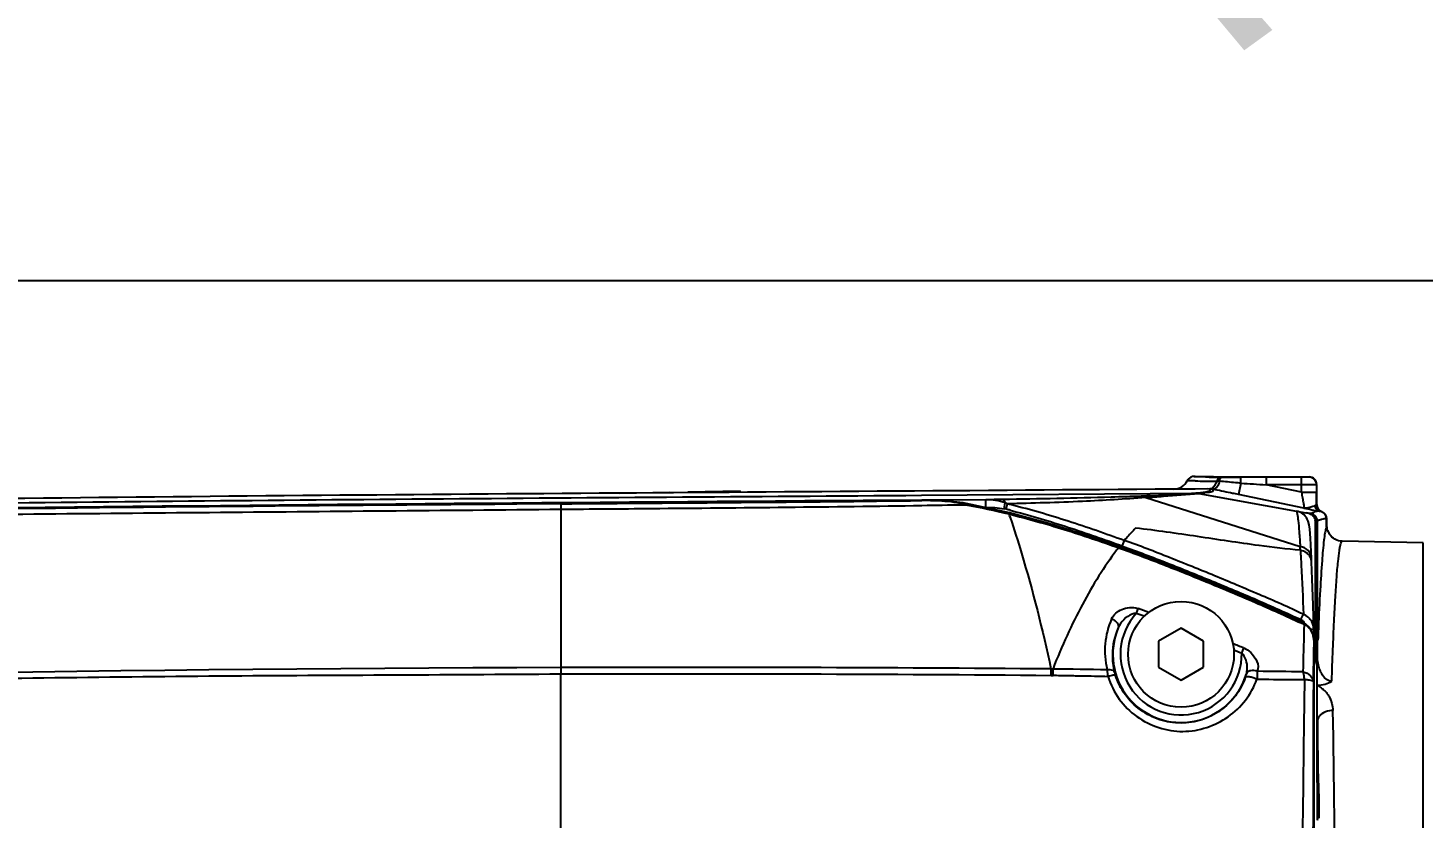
# Model space of a CAD drawing. Header units: millimetres. Extents: x 5828 to 6704, y 123 to 421.
# Drawn here: x 6421.9 to 6428.05, y 275.61 to 279.09 of the extents above; entities that cross this region are included whole.
import ezdxf

# ---------------------------------------------------------------- set-up
doc = ezdxf.new("R2010")
doc.units = ezdxf.units.MM
doc.layers.add('外形图', color=7, linetype='Continuous')
doc.layers.add('尺寸标注', color=7, linetype='Continuous')
doc.styles.add('微软雅黑', font='msyh.ttc', dxfattribs={"height": 1.5})
doc.dimstyles.new('尺寸标注_1_15比例', dxfattribs={"dimtxt": 1.5, "dimasz": 1.25, "dimexe": 0.5, "dimexo": 0.4, "dimgap": 0.5, "dimtad": 1, "dimdec": 1, "dimlfac": 15, "dimdsep": 46, "dimtxsty": '微软雅黑', "dimcen": 0.09, "dimadec": 0, "dimazin": 0, "dimtp": 0.01, "dimtm": 0.01, "dimtfac": 1, "dimtdec": 1, "dimtofl": 0, "dimtmove": 0, "dimatfit": 3, "dimfxl": 1, "dimtolj": 1, "dimarcsym": 0})

# ---------------------------------------------------------------- blocks, each defined once
blk = doc.blocks.new('*D778')
at = {"layer": 'Defpoints', "color": 0}
for p in [(6431.8498, 282.4145), (6411.8498, 274.0616), (6431.8498, 274.0616)]:
    blk.add_point(p, dxfattribs=at)
at = {"layer": '尺寸标注', "color": 0, "lineweight": -2}
for p, q in [((6411.8498, 274.4616), (6411.8498, 282.9145)), ((6431.8498, 274.4616), (6431.8498, 282.9145)), ((6413.0998, 282.4145), (6430.5998, 282.4145))]:
    blk.add_line(p, q, dxfattribs=at)
at = {"layer": '尺寸标注', "color": 0}
for points in [[(6413.0998, 282.6228), (6413.0998, 282.2062), (6411.8498, 282.4145)], [(6430.5998, 282.2062), (6430.5998, 282.6228), (6431.8498, 282.4145)]]:
    blk.add_solid(points, dxfattribs=at)
at = {"layer": '尺寸标注', "color": 0, "insert": (6421.8498, 283.6897), "char_height": 1.5, "attachment_point": 5, "style": '微软雅黑'}
blk.add_mtext('\\A1;300', dxfattribs=at)
blk = doc.blocks.new('*D782')
at = {"layer": 'Defpoints', "color": 0}
for p in [(6420.543, 277.9758), (6438.7833, 233.3949), (6456.6042, 233.3949)]:
    blk.add_point(p, dxfattribs=at)
at = {"layer": '尺寸标注', "color": 0, "lineweight": -2}
for p, q in [((6420.943, 277.9758), (6457.1042, 277.9758)), ((6456.6042, 276.7258), (6456.6042, 234.6449)), ((6439.1833, 233.3949), (6457.1042, 233.3949))]:
    blk.add_line(p, q, dxfattribs=at)
at = {"layer": '尺寸标注', "color": 0}
for points in [[(6456.8126, 276.7258), (6456.3959, 276.7258), (6456.6042, 277.9758)], [(6456.3959, 234.6449), (6456.8126, 234.6449), (6456.6042, 233.3949)]]:
    blk.add_solid(points, dxfattribs=at)
at = {"layer": '尺寸标注', "color": 0, "insert": (6455.3291, 255.6854), "char_height": 1.5, "attachment_point": 5, "rotation": 90, "style": '微软雅黑'}
blk.add_mtext('\\A1;\\A1;668.8', dxfattribs=at)
blk = doc.blocks.new('*D806')
at = {"layer": 'Defpoints', "color": 0}
for p in [(6431.8498, 278.9406), (6430.0832, 273.6616), (6431.8498, 267.8172)]:
    blk.add_point(p, dxfattribs=at)
at = {"layer": '尺寸标注', "color": 0, "lineweight": -2}
for p, q in [((6431.8498, 278.5406), (6431.8498, 267.3172)), ((6430.0832, 273.2616), (6430.0832, 267.3172)), ((6428.8332, 267.8172), (6421.6551, 267.8172)), ((6433.0998, 267.8172), (6434.3498, 267.8172))]:
    blk.add_line(p, q, dxfattribs=at)
at = {"layer": '尺寸标注', "color": 0}
for points in [[(6428.8332, 267.6088), (6428.8332, 268.0255), (6430.0832, 267.8172)], [(6433.0998, 268.0255), (6433.0998, 267.6088), (6431.8498, 267.8172)]]:
    blk.add_solid(points, dxfattribs=at)
at = {"layer": '尺寸标注', "color": 0, "insert": (6424.0096, 269.0928), "char_height": 1.5, "attachment_point": 5, "style": '微软雅黑'}
blk.add_mtext('\\A1;26.5', dxfattribs=at)
blk = doc.blocks.new('*D807')
at = {"layer": 'Defpoints', "color": 0}
for p in [(6430.0832, 273.6616), (6428.963, 272.7282), (6431.8498, 272.7282)]:
    blk.add_point(p, dxfattribs=at)
at = {"layer": '尺寸标注', "color": 0, "lineweight": -2}
for p, q in [((6428.963, 274.9116), (6428.963, 281.4759)), ((6429.6832, 273.6616), (6428.463, 273.6616)), ((6431.4498, 272.7282), (6428.463, 272.7282)), ((6428.963, 271.4782), (6428.963, 270.2282))]:
    blk.add_line(p, q, dxfattribs=at)
at = {"layer": '尺寸标注', "color": 0}
for points in [[(6428.7546, 274.9116), (6429.1713, 274.9116), (6428.963, 273.6616)], [(6429.1713, 271.4782), (6428.7546, 271.4782), (6428.963, 272.7282)]]:
    blk.add_solid(points, dxfattribs=at)
at = {"layer": '尺寸标注', "color": 0, "insert": (6427.6965, 279.9344), "char_height": 1.5, "attachment_point": 5, "rotation": 90, "style": '微软雅黑'}
blk.add_mtext('\\A1;14', dxfattribs=at)

msp = doc.modelspace()

# ---------------------------------------------------------------- linework, layer by layer
at = {"layer": '外形图', "color": 7, "linetype": 'Continuous'}
for p, q in [((6427.0405, 277.1123), (6427.1165, 277.1123)), ((6427.2498, 277.11), (6427.3545, 277.11)), ((6427.5136, 277.1088), (6427.3545, 277.1088)), ((6427.3579, 277.1088), (6427.3579, 277.0755)), ((6427.5136, 277.0434), (6427.5136, 277.1088)), ((6427.5475, 277.11), (6427.5469, 277.1094)), ((6424.5073, 277.0384), (6424.7301, 277.0427)), ((6424.7301, 277.0427), (6424.7301, 277.0401)), ((6424.8101, 277.0442), (6425.04, 277.0487)), ((6424.8101, 277.0442), (6424.8102, 277.0397)), ((6424.9052, 277.0402), (6424.9051, 277.0461)), ((6425.0401, 277.0424), (6425.04, 277.0487)), ((6425.8401, 277.0294), (6427.0484, 277.0383)), ((6425.8401, 277.0293), (6427.0484, 277.0383)), ((6427.0993, 277.0571), (6426.9511, 277.0563)), ((6427.0458, 277.0568), (6426.9512, 277.0563)), ((6427.1121, 277.0572), (6427.0458, 277.0568)), ((6427.1333, 277.0537), (6427.1234, 277.0558)), ((6427.2468, 277.0828), (6427.2364, 277.0324)), ((6427.5136, 277.0434), (6427.3579, 277.0755)), ((6427.5136, 277.0755), (6427.3579, 277.0755)), ((6427.5136, 277.0434), (6427.5802, 277.0434)), ((6427.5802, 277.076), (6427.5802, 277.0401)), ((6427.5808, 277.0401), (6427.5808, 276.9883)), ((6426.1226, 277.0095), (6425.8402, 277.0072)), ((6426.1226, 277.0095), (6425.8402, 277.0074)), ((6425.8402, 277.0057), (6425.8402, 277.0057)), ((6425.8428, 277.0057), (6425.8402, 277.0057)), ((6426.0205, 276.9876), (6426.0301, 276.9878)), ((6426.0356, 276.9936), (6426.0226, 276.9959)), ((6426.0301, 276.9878), (6426.0345, 276.9879)), ((6426.0345, 276.9879), (6426.0355, 276.993)), ((6426.0355, 276.993), (6426.0356, 276.9936)), ((6426.2266, 276.9519), (6426.0356, 276.9936)), ((6426.1228, 276.9761), (6426.1226, 277.0095)), ((6426.2034, 276.9698), (6426.2086, 276.9956)), ((6426.2119, 276.9679), (6426.2178, 276.9916)), ((6426.8273, 277.0191), (6427.5083, 276.8037)), ((6427.0617, 277.0372), (6427.492, 276.9592)), ((6427.5247, 276.9731), (6427.2364, 277.0324)), ((6427.5808, 276.9883), (6427.58, 276.9884)), ((6424.2498, 276.9678), (6424.2498, 276.2699)), ((6426.2254, 276.9472), (6426.2266, 276.9519)), ((6426.229, 276.9348), (6426.2304, 276.9302)), ((6426.2291, 276.9351), (6426.2306, 276.9307)), ((6427.492, 276.9592), (6427.5327, 276.9518)), ((6427.5751, 276.3242), (6427.5751, 276.9161)), ((6427.584, 276.3242), (6427.584, 276.9159)), ((6427.6027, 276.9571), (6427.6017, 276.9572)), ((6427.6245, 276.8898), (6427.6245, 276.9258)), ((6427.6256, 276.8898), (6427.6256, 276.9256)), ((6427.6218, 276.8827), (6427.6216, 276.8821)), ((6427.6218, 276.8767), (6427.6216, 276.8759)), ((6427.6262, 276.8749), (6427.6305, 276.8749)), ((6426.7118, 276.8103), (6426.7242, 276.8057)), ((6426.7118, 276.8101), (6426.7242, 276.8057)), ((6426.7242, 276.8057), (6426.7276, 276.815)), ((6426.7276, 276.815), (6426.7307, 276.8233)), ((6426.7494, 276.7884), (6426.7411, 276.7914)), ((6428.0498, 276.8201), (6427.6937, 276.8263)), ((6428.0498, 271.303), (6428.0498, 276.8201)), ((6426.7755, 276.7787), (6426.7494, 276.7884)), ((6426.8031, 276.7684), (6426.7755, 276.7787)), ((6426.8225, 276.7611), (6426.8031, 276.7684)), ((6426.8427, 276.7534), (6426.8225, 276.7611)), ((6426.8639, 276.7453), (6426.8427, 276.7534)), ((6426.886, 276.7367), (6426.8639, 276.7453)), ((6426.9093, 276.7276), (6426.886, 276.7367)), ((6427.5586, 276.7362), (6427.558, 276.7528)), ((6427.558, 276.7528), (6427.558, 276.7528)), ((6426.9338, 276.718), (6426.9093, 276.7276)), ((6426.9596, 276.7077), (6426.9338, 276.718)), ((6426.987, 276.6968), (6426.9596, 276.7077)), ((6427.0162, 276.685), (6426.987, 276.6968)), ((6427.0473, 276.6724), (6427.0162, 276.685)), ((6427.0808, 276.6587), (6427.0473, 276.6724)), ((6427.1168, 276.6439), (6427.0808, 276.6587)), ((6427.5677, 276.4396), (6427.5647, 276.546)), ((6426.7935, 276.5298), (6426.7859, 276.5085)), ((6427.5113, 276.4815), (6427.5221, 276.5045)), ((6426.9832, 276.4429), (6426.8839, 276.3856)), ((6427.0825, 276.3856), (6426.9832, 276.4429)), ((6427.5272, 276.4649), (6427.509, 276.4735)), ((6427.5251, 276.4605), (6427.5245, 276.4353)), ((6427.5257, 276.4603), (6427.525, 276.4353)), ((6427.5251, 276.4605), (6427.5272, 276.4649)), ((6427.5677, 276.437), (6427.5553, 276.437)), ((6427.5677, 276.437), (6427.5677, 276.4397)), ((6427.5677, 276.3979), (6427.5677, 276.437)), ((6427.5885, 276.4455), (6427.5884, 276.4428)), ((6427.5886, 276.4389), (6427.5885, 276.4362)), ((6426.8839, 276.3856), (6426.8839, 276.2709)), ((6427.0825, 276.2709), (6427.0825, 276.3856)), ((6427.5695, 275.217), (6427.5695, 276.3867)), ((6427.2157, 276.3477), (6427.2331, 276.3408)), ((6427.2331, 276.3408), (6427.2504, 276.3339)), ((6427.2504, 276.3339), (6427.2593, 276.3561)), ((6427.5751, 276.3242), (6427.584, 276.3242)), ((6424.2498, 276.2699), (6424.2498, 276.2407)), ((6426.8839, 276.2709), (6426.9832, 276.2136)), ((6426.9832, 276.2136), (6427.0825, 276.2709)), ((6427.5832, 275.7632), (6427.5832, 276.2758)), ((6426.4108, 276.2345), (6426.4198, 276.2344)), ((6427.5845, 276.032), (6427.5845, 275.7615)), ((6427.5832, 275.7577), (6427.5832, 275.602)), ((6427.5848, 275.7632), (6427.5845, 275.7615)), ((6427.5905, 275.6414), (6427.591, 275.6062))]:
    msp.add_line(p, q, dxfattribs=at)
for points in [[(6426.0226, 276.9959), (6425.953, 277.0031), (6425.8402, 277.0057)], [(6426.7091, 276.8026), (6426.5762, 276.8488), (6426.3946, 276.9063), (6426.2266, 276.9519)], [(6427.558, 276.7528), (6427.554, 276.8403), (6427.5507, 276.8801), (6427.5477, 276.8996), (6427.5435, 276.9145), (6427.5392, 276.9243)], [(6426.7411, 276.7914), (6426.733, 276.7944), (6426.7251, 276.7971), (6426.7173, 276.7998), (6426.7091, 276.8026)], [(6427.5647, 276.546), (6427.5613, 276.6597), (6427.5586, 276.7362)], [(6427.509, 276.4735), (6427.4667, 276.4932), (6427.428, 276.5109), (6427.3922, 276.5268), (6427.3591, 276.5414), (6427.3281, 276.5548), (6427.2992, 276.5673), (6427.272, 276.5789), (6427.2463, 276.5898), (6427.222, 276.6001), (6427.1989, 276.6098), (6427.1769, 276.6189), (6427.156, 276.6277), (6427.1168, 276.6439)], [(6427.5513, 276.4447), (6427.5316, 276.4626), (6427.5272, 276.4649)], [(6427.5695, 276.3867), (6427.5644, 276.4192), (6427.5513, 276.4447)]]:
    msp.add_lwpolyline(points, dxfattribs=at)
msp.add_circle((6426.9832, 276.3282), 0.2333, dxfattribs=at)
for centre, radius, start, end in [((6427.0408, 277.0788), 0.0337, 140.93181, 153.78709), ((6427.2293, 285.1465), 8.0378, 269.12838, 269.49572), ((6427.2337, 291.0262), 13.9174, 269.69068, 270.04773), ((6427.5469, 277.076), 0.0333, 0.00081, 89.99919), ((6426.9507, 277.123), 0.0666, 270.42963, 333.88068), ((6427.1105, 281.3722), 4.2802, 269.13628, 269.70326), ((6427.0491, 276.9672), 0.0711, 79.74996, 90.5584), ((6427.1163, 282.7761), 5.6842, 269.71798, 269.98854), ((6427.1124, 277.0031), 0.054, 85.78949, 90.36978), ((6427.1163, 285.2449), 8.153, 269.99214, 270.18916), ((6427.1124, 277.0027), 0.0545, 76.85702, 85.77179), ((6427.1294, 276.8933), 0.1989, 83.35902, 86.02799), ((6420.1296, 277.0428), 7.4506, 359.5814, 359.9791), ((6431.2391, -611.7258), 888.7496, 90.3480579, 90.6136541), ((6421.8583, 638.5433), 361.5595, 270.378875, 270.63102), ((6424.7526, 347.3136), 70.3374, 270.887155, 271.032874), ((6425.941, 276.6348), 0.3653, 75.15992, 76.97135), ((6426.1589, 276.8666), 0.1383, 64.7421, 68.91527), ((6424.6702, 270.8784), 6.3061, 75.62334, 75.7935), ((6427.6134, 276.9884), 0.0333, 179.98741, 249.47114), ((6427.6142, 276.9886), 0.0333, 179.99393, 250.86102), ((6427.6142, 276.9883), 0.0333, 179.99366, 249.83756), ((6426.1653, 276.7804), 0.1932, 76.04569, 78.64062), ((6425.3885, 273.6659), 3.4031, 75.68776, 75.99729), ((6421.5101, 275.3564), 4.9761, 18.49756, 18.63562), ((6427.48, 276.8935), 0.0668, 27.4857, 79.64889), ((6432.7504, 302.5809), 26.1356, 258.46632, 258.62456), ((6427.5506, 276.9159), 0.0333, 0.04233, 79.59366), ((6427.5912, 276.9258), 0.0333, 359.99879, 69.84175), ((6427.5923, 276.9256), 0.0333, 359.99388, 70.86095), ((6427.6951, 276.8899), 0.0695, 180.08314, 184.21566), ((6428.154, 275.6968), 1.818, 142.72924, 143.1585), ((6426.3039, 276.9807), 0.4549, 339.76085, 340.64845), ((6425.7792, 276.687), 1.733, 3.29608, 3.8595), ((6426.9937, 276.3443), 0.3462, 156.0998, 193.79817), ((6426.9832, 276.3282), 0.2672, 137.57264, 1.22093), ((6422.0579, 263.2874), 14.0411, 70.17046, 70.32238), ((6422.4046, 264.1507), 13.1341, 70.25999, 70.4783), ((6427.4994, 276.4411), 0.0673, 37.81081, 48.73193), ((6426.9807, 276.3238), 0.3, 156.29766, 179.16401), ((6426.9832, 276.3282), 0.3006, 157.25118, 343.34452), ((6467.7924, 275.3142), 40.283, 178.40525, 178.66767), ((6427.5018, 276.4048), 0.0604, 65.02298, 67.28752), ((6427.497, 276.397), 0.0696, 43.78359, 47.66291), ((6446.1154, 275.6987), 18.542, 177.70003, 177.85983), ((6425.4426, 271.8034), 4.9018, 68.24731, 68.84239), ((6426.9813, 276.3238), 0.3007, 179.16633, 194.33735), ((6424.7621, 82.8602), 193.4104, 90.151747, 93.826978), ((6424.7474, 72.2639), 204.0067, 89.533062, 90.139741), ((6424.7085, 81.4452), 194.7962, 89.499295, 90.134919), ((6426.9194, 276.3083), 0.2368, 194.3943, 197.26747), ((6427.0534, 276.302), 0.2259, 340.52406, 344.603), ((6426.953, 241.7379), 34.5175, 89.05738, 89.39187), ((7153.0771, 274.0868), 725.514, 179.8326154, 180.0019932), ((6427.3591, 276.0299), 0.2255, 0.53963, 6.34712), ((6368.9682, 274.944), 58.6264, 0.798311, 1.063403), ((6423.0387, 275.6794), 4.5476, 359.75314, 0.52994), ((6424.7954, 275.6661), 2.7909, 359.28455, 359.41473), ((6423.9138, 275.6748), 3.6725, 359.41878, 359.76596)]:
    msp.add_arc(centre, radius, start, end, dxfattribs=at)
for centre, major_axis, ratio, start_param, end_param in [((6427.2498, 277.1123), (0.1333, 0), 0.017455, -3.141593, -1.570796), ((6427.5475, 277.0766), (0.0236, 0.0236), 0.999695, -0.785246, 0.785246)]:
    msp.add_ellipse(centre, major_axis=major_axis, ratio=ratio, start_param=start_param, end_param=end_param, dxfattribs=at)
for points in [[(6427.0405, 277.1123), (6427.0309, 277.1123), (6427.0206, 277.1074), (6427.0146, 277.1)], [(6427.3545, 277.1088), (6427.3181, 277.1088), (6427.2817, 277.1088), (6427.2453, 277.1087)], [(6426.9512, 277.0563), (6425.2091, 277.0426), (6423.4669, 277.034), (6421.7249, 277.0136)], [(6427.1141, 277.057), (6427.1125, 277.0571), (6427.111, 277.0571), (6427.1094, 277.0571)], [(6427.1289, 277.0568), (6427.1276, 277.0563), (6427.1262, 277.0559), (6427.1248, 277.0557)], [(6427.2468, 277.0828), (6427.2838, 277.0804), (6427.3208, 277.0779), (6427.3579, 277.0755)], [(6425.9152, 277.0041), (6425.8911, 277.0054), (6425.8669, 277.0058), (6425.8428, 277.0057)], [(6426.0233, 276.9907), (6425.9879, 276.9988), (6425.9514, 277.0023), (6425.9152, 277.0041)], [(6426.0345, 276.9879), (6426.0985, 276.9759), (6426.162, 276.9616), (6426.2254, 276.9472)], [(6426.1977, 277.0106), (6426.1727, 277.0102), (6426.1476, 277.0098), (6426.1226, 277.0095)], [(6426.2086, 276.9956), (6426.1814, 277.0058), (6426.1516, 277.0095), (6426.1226, 277.0095)], [(6426.1228, 276.9761), (6426.1498, 276.9763), (6426.177, 276.9751), (6426.2034, 276.9698)], [(6427.5591, 276.9781), (6427.5482, 276.9743), (6427.5361, 276.9708), (6427.5247, 276.9731)], [(6427.5725, 276.9831), (6427.5733, 276.9792), (6427.5748, 276.9753), (6427.5769, 276.9719)], [(6427.5509, 276.9472), (6427.5451, 276.9494), (6427.5389, 276.9507), (6427.5327, 276.9518)], [(6427.6245, 276.8898), (6427.6245, 276.8848), (6427.6251, 276.8798), (6427.6262, 276.8749)], [(6427.6273, 276.8749), (6427.6266, 276.8781), (6427.6261, 276.8815), (6427.6258, 276.8848)], [(6427.6376, 276.8584), (6427.6345, 276.8635), (6427.6321, 276.8691), (6427.6305, 276.8749)], [(6427.5356, 276.7756), (6427.5278, 276.781), (6427.5186, 276.7847), (6427.5093, 276.7866)], [(6427.5586, 276.7362), (6427.5584, 276.7433), (6427.5563, 276.7505), (6427.5529, 276.7567)], [(6426.7859, 276.5085), (6426.78, 276.5087), (6426.7739, 276.5076), (6426.7683, 276.5057)], [(6427.5438, 276.4916), (6427.5375, 276.4972), (6427.53, 276.5016), (6427.5221, 276.5045)], [(6427.5222, 276.4731), (6427.5191, 276.4765), (6427.5152, 276.4792), (6427.5113, 276.4815)], [(6427.5279, 276.4647), (6427.5263, 276.4677), (6427.5245, 276.4706), (6427.5222, 276.4731)], [(6427.5438, 276.4484), (6427.5389, 276.4529), (6427.5333, 276.4567), (6427.5273, 276.4595)], [(6427.5832, 276.2758), (6427.5778, 276.2912), (6427.5751, 276.3078), (6427.5751, 276.3242)], [(6427.586, 276.2944), (6427.5846, 276.3042), (6427.5839, 276.3142), (6427.584, 276.3242)], [(6426.4099, 276.2643), (6426.413, 276.2643), (6426.416, 276.2645), (6426.419, 276.2646)], [(6426.419, 276.2647), (6426.4985, 276.2637), (6426.578, 276.2627), (6426.6576, 276.2616)]]:
    msp.add_open_spline(points, degree=3, dxfattribs=at)
for points, knots in [([(6427.107, 277.1096), (6427.0975, 277.1097), (6427.0841, 277.11), (6427.0675, 277.1104), (6427.0579, 277.1108), (6427.0506, 277.1111), (6427.0448, 277.1114), (6427.0426, 277.1119), (6427.0404, 277.112), (6427.0405, 277.1123)], [0, 0, 0, 0, 0.429012, 0.602439, 0.746498, 0.859164, 0.938563, 0.984864, 1, 1, 1, 1]), ([(6427.1432, 277.0919), (6427.1439, 277.0944), (6427.1453, 277.0988), (6427.1484, 277.1043), (6427.1527, 277.1086), (6427.1566, 277.1089), (6427.1585, 277.1089)], [0, 0, 0, 0, 0.303751, 0.558491, 0.762509, 1, 1, 1, 1]), ([(6427.1524, 277.0909), (6427.1531, 277.0953), (6427.1542, 277.1015), (6427.1586, 277.1088), (6427.161, 277.1089)], [0, 0, 0, 0, 0.6573, 1, 1, 1, 1]), ([(6427.2468, 277.0828), (6427.2467, 277.0862), (6427.2466, 277.0924), (6427.2464, 277.0996), (6427.246, 277.1041), (6427.2458, 277.1065), (6427.2456, 277.1078), (6427.2454, 277.1087), (6427.2453, 277.1087)], [0, 0, 0, 0, 0.391445, 0.709892, 0.829977, 0.919469, 0.976336, 1, 1, 1, 1]), ([(6427.5469, 277.1094), (6427.5467, 277.1092), (6427.5457, 277.1094), (6427.5439, 277.109), (6427.5407, 277.1091), (6427.5348, 277.1089), (6427.5256, 277.1088), (6427.5178, 277.1088), (6427.5136, 277.1088)], [0, 0, 0, 0, 0.022587, 0.081552, 0.174799, 0.299154, 0.621896, 1, 1, 1, 1]), ([(6427.0484, 277.0383), (6427.0353, 277.0371), (6426.9551, 277.0309), (6426.8748, 277.0277), (6426.8077, 277.0252)], [0, 0, 0, 0, 0.163776, 1, 1, 1, 1]), ([(6427.046, 277.0924), (6427.0408, 277.0925), (6427.032, 277.0926), (6427.0217, 277.0929), (6427.0159, 277.0931), (6427.0128, 277.0932), (6427.0118, 277.0934), (6427.0105, 277.0935), (6427.0106, 277.0936)], [0, 0, 0, 0, 0.435091, 0.750542, 0.861126, 0.939635, 0.985856, 1, 1, 1, 1]), ([(6427.099, 277.0444), (6427.0962, 277.0439), (6427.0794, 277.0412), (6427.0625, 277.0396), (6427.0484, 277.0383)], [0, 0, 0, 0, 0.167752, 1, 1, 1, 1]), ([(6427.1066, 277.0421), (6427.1039, 277.0417), (6427.0889, 277.0397), (6427.0739, 277.0382), (6427.0617, 277.0372)], [0, 0, 0, 0, 0.186774, 1, 1, 1, 1]), ([(6427.1094, 277.0571), (6427.1096, 277.0566), (6427.1098, 277.0555), (6427.1092, 277.0535), (6427.1097, 277.0511), (6427.1098, 277.0478), (6427.1049, 277.0457), (6427.1015, 277.0449), (6427.099, 277.0444)], [0, 0, 0, 0, 0.077522, 0.17087, 0.293793, 0.448225, 0.615102, 1, 1, 1, 1]), ([(6427.1155, 277.0437), (6427.1149, 277.0436), (6427.112, 277.0429), (6427.109, 277.0425), (6427.1066, 277.0421)], [0, 0, 0, 0, 0.210401, 1, 1, 1, 1]), ([(6427.1121, 277.0572), (6427.1114, 277.0572), (6427.1109, 277.0568), (6427.1094, 277.0573), (6427.1094, 277.0571)], [0, 0, 0, 0, 0.760383, 1, 1, 1, 1]), ([(6427.1223, 277.0616), (6427.1215, 277.0609), (6427.1184, 277.0587), (6427.1147, 277.0572), (6427.1121, 277.0572)], [0, 0, 0, 0, 0.289329, 1, 1, 1, 1]), ([(6427.1236, 277.0558), (6427.1229, 277.0559), (6427.1197, 277.0564), (6427.1166, 277.0568), (6427.1141, 277.057)], [0, 0, 0, 0, 0.225141, 1, 1, 1, 1]), ([(6427.1234, 277.0557), (6427.1234, 277.0552), (6427.1239, 277.054), (6427.1235, 277.0521), (6427.1232, 277.05), (6427.1241, 277.0481), (6427.1227, 277.0457), (6427.1195, 277.0447), (6427.1171, 277.044), (6427.1155, 277.0437)], [0, 0, 0, 0, 0.085884, 0.228874, 0.322107, 0.431921, 0.570895, 0.729466, 1, 1, 1, 1]), ([(6427.1432, 277.0917), (6427.14, 277.0855), (6427.134, 277.0748), (6427.1264, 277.0649), (6427.1223, 277.0616)], [0, 0, 0, 0, 0.565391, 1, 1, 1, 1]), ([(6427.1524, 277.0909), (6427.1512, 277.0866), (6427.147, 277.0735), (6427.1379, 277.0601), (6427.1289, 277.0568)], [0, 0, 0, 0, 0.313819, 1, 1, 1, 1]), ([(6427.2364, 277.0324), (6427.2276, 277.0342), (6427.1933, 277.0413), (6427.1589, 277.0483), (6427.1333, 277.0537)], [0, 0, 0, 0, 0.255526, 1, 1, 1, 1]), ([(6427.2468, 277.0829), (6427.2388, 277.0835), (6427.2073, 277.0862), (6427.1759, 277.0888), (6427.1524, 277.0909)], [0, 0, 0, 0, 0.254168, 1, 1, 1, 1]), ([(6427.5802, 277.076), (6427.5798, 277.0758), (6427.5779, 277.0761), (6427.5741, 277.0757), (6427.5679, 277.0758), (6427.5559, 277.0755), (6427.5376, 277.0755), (6427.522, 277.0755), (6427.5136, 277.0755)], [0, 0, 0, 0, 0.022265, 0.081141, 0.174666, 0.299049, 0.621334, 1, 1, 1, 1]), ([(6427.5136, 277.0434), (6427.5154, 277.0348), (6427.5176, 277.022), (6427.5204, 277.0058), (6427.5222, 276.9951), (6427.5234, 276.9865), (6427.5247, 276.9791), (6427.5245, 276.9761), (6427.5252, 276.973), (6427.5247, 276.9731)], [0, 0, 0, 0, 0.371811, 0.543146, 0.695887, 0.823665, 0.920265, 0.979961, 1, 1, 1, 1]), ([(6424.2492, 276.9916), (6423.2171, 276.9838), (6421.669, 276.9704), (6419.605, 276.9382), (6418.0572, 276.9042), (6416.5097, 276.8585), (6415.2205, 276.8083), (6414.1895, 276.7603), (6413.4165, 276.7203), (6412.6438, 276.6739), (6412.1288, 276.6402), (6411.8713, 276.624)], [0, 0, 0, 0, 0.249999, 0.374999, 0.499999, 0.624999, 0.749999, 0.8125, 0.875, 0.9375, 1, 1, 1, 1]), ([(6425.8402, 277.0057), (6424.688, 276.9975), (6422.9597, 276.9863), (6420.6553, 276.9587), (6418.9272, 276.928), (6417.1993, 276.8839), (6415.7599, 276.8336), (6414.6087, 276.7835), (6413.8894, 276.748), (6413.3142, 276.7164), (6412.8828, 276.6916), (6412.4515, 276.6657), (6412.1641, 276.6453), (6412.0204, 276.6364)], [0, 0, 0, 0, 0.250001, 0.375001, 0.500001, 0.625001, 0.750001, 0.812501, 0.875002, 0.906251, 0.937502, 0.968752, 1, 1, 1, 1]), ([(6416.8519, 276.8939), (6418.3494, 276.9422), (6421.3455, 276.9999), (6424.3419, 277.0187), (6425.8401, 277.0293)], [0, 0, 0, 0, 0.499998, 1, 1, 1, 1]), ([(6424.2492, 276.9917), (6424.2493, 276.9911), (6424.2493, 276.9888), (6424.2498, 276.9809), (6424.2497, 276.9736), (6424.2498, 276.9678)], [0, 0, 0, 0, 0.081595, 0.281983, 1, 1, 1, 1]), ([(6424.2498, 276.9679), (6424.3827, 276.9689), (6424.9133, 276.9732), (6425.4439, 276.9784), (6425.8416, 276.9846)], [0, 0, 0, 0, 0.250411, 1, 1, 1, 1]), ([(6426.8077, 277.0252), (6426.7635, 277.0236), (6426.5603, 277.017), (6426.3569, 277.0132), (6426.1977, 277.0106)], [0, 0, 0, 0, 0.217121, 1, 1, 1, 1]), ([(6426.1977, 277.0106), (6426.2, 277.0104), (6426.2051, 277.0052), (6426.2073, 276.9994), (6426.2086, 276.9956)], [0, 0, 0, 0, 0.371108, 1, 1, 1, 1]), ([(6426.8273, 277.0191), (6426.7348, 277.0121), (6426.5318, 276.9999), (6426.3284, 276.9941), (6426.2178, 276.9916)], [0, 0, 0, 0, 0.456166, 1, 1, 1, 1]), ([(6426.733, 276.8297), (6426.692, 276.8442), (6426.6103, 276.8738), (6426.4866, 276.9152), (6426.3621, 276.9537), (6426.2781, 276.9762), (6426.236, 276.987)], [0, 0, 0, 0, 0.250001, 0.499999, 0.75, 1, 1, 1, 1]), ([(6426.8077, 277.0252), (6426.8128, 277.0251), (6426.8197, 277.0234), (6426.8258, 277.0201), (6426.8273, 277.0191)], [0, 0, 0, 0, 0.740029, 1, 1, 1, 1]), ([(6426.8273, 277.0191), (6426.8536, 277.0211), (6426.9317, 277.0269), (6427.0099, 277.0326), (6427.0617, 277.0372)], [0, 0, 0, 0, 0.335961, 1, 1, 1, 1]), ([(6427.5725, 276.9831), (6427.5715, 276.9828), (6427.5671, 276.981), (6427.5626, 276.9793), (6427.5591, 276.9781)], [0, 0, 0, 0, 0.220867, 1, 1, 1, 1]), ([(6427.58, 276.9884), (6427.5799, 276.9872), (6427.5772, 276.9849), (6427.5743, 276.9839), (6427.5725, 276.9831)], [0, 0, 0, 0, 0.365845, 1, 1, 1, 1]), ([(6411.8724, 276.606), (6412.3875, 276.6381), (6413.16, 276.6873), (6414.1906, 276.7409), (6414.9638, 276.777), (6415.7372, 276.8091), (6416.5108, 276.8367), (6417.2844, 276.8608), (6418.3161, 276.8894), (6419.6059, 276.9176), (6421.1538, 276.9399), (6422.7018, 276.9542), (6423.7338, 276.9631), (6424.2498, 276.9678)], [0, 0, 0, 0, 0.125, 0.1875, 0.25, 0.312501, 0.375001, 0.437501, 0.500001, 0.625001, 0.750001, 0.875001, 1, 1, 1, 1]), ([(6426.2253, 276.9465), (6426.266, 276.9362), (6426.3474, 276.915), (6426.4684, 276.879), (6426.5883, 276.8397), (6426.6679, 276.8125), (6426.7073, 276.7977)], [0, 0, 0, 0, 0.250011, 0.499986, 0.750011, 1, 1, 1, 1]), ([(6426.2298, 276.9634), (6426.3115, 276.9425), (6426.4732, 276.8943), (6426.6327, 276.8393), (6426.7118, 276.8103)], [0, 0, 0, 0, 0.499979, 1, 1, 1, 1]), ([(6426.2306, 276.9307), (6426.2478, 276.879), (6426.3171, 276.6595), (6426.3731, 276.436), (6426.4099, 276.2643)], [0, 0, 0, 0, 0.236908, 1, 1, 1, 1]), ([(6427.492, 276.9592), (6427.4939, 276.9556), (6427.4958, 276.9417), (6427.5005, 276.9121), (6427.5044, 276.8639), (6427.5068, 276.8256), (6427.5083, 276.8037)], [0, 0, 0, 0, 0.078698, 0.262896, 0.580128, 1, 1, 1, 1]), ([(6427.5567, 276.9486), (6427.5561, 276.9483), (6427.5536, 276.9489), (6427.5489, 276.9491), (6427.5415, 276.9504), (6427.5359, 276.9512), (6427.5327, 276.9518)], [0, 0, 0, 0, 0.08104, 0.288276, 0.607039, 1, 1, 1, 1]), ([(6427.5751, 276.9161), (6427.5751, 276.923), (6427.5696, 276.9371), (6427.5573, 276.9447), (6427.5509, 276.9472)], [0, 0, 0, 0, 0.498707, 1, 1, 1, 1]), ([(6427.5954, 276.9587), (6427.5891, 276.9593), (6427.5791, 276.9585), (6427.5665, 276.9538), (6427.5594, 276.9513), (6427.5567, 276.9486)], [0, 0, 0, 0, 0.469117, 0.717936, 1, 1, 1, 1]), ([(6427.584, 276.9159), (6427.5833, 276.9154), (6427.58, 276.9162), (6427.5772, 276.916), (6427.5751, 276.9161)], [0, 0, 0, 0, 0.277992, 1, 1, 1, 1]), ([(6427.5769, 276.9719), (6427.578, 276.9703), (6427.5826, 276.9641), (6427.5899, 276.9599), (6427.5955, 276.9587)], [0, 0, 0, 0, 0.258201, 1, 1, 1, 1]), ([(6427.584, 276.9159), (6427.5854, 276.9176), (6427.5885, 276.9203), (6427.5941, 276.9217), (6427.5992, 276.9229), (6427.6058, 276.925), (6427.6143, 276.9268), (6427.6212, 276.9263), (6427.6245, 276.9258)], [0, 0, 0, 0, 0.153202, 0.277645, 0.399337, 0.522558, 0.763147, 1, 1, 1, 1]), ([(6427.6017, 276.9572), (6427.6011, 276.9572), (6427.599, 276.958), (6427.5969, 276.9584), (6427.5955, 276.9587)], [0, 0, 0, 0, 0.290785, 1, 1, 1, 1]), ([(6426.7832, 276.8842), (6426.7789, 276.88), (6426.7616, 276.8624), (6426.7451, 276.8441), (6426.7331, 276.8299)], [0, 0, 0, 0, 0.245041, 1, 1, 1, 1]), ([(6427.5093, 276.7868), (6427.4485, 276.7926), (6427.2968, 276.8103), (6427.0555, 276.8481), (6426.8741, 276.874), (6426.7831, 276.8846)], [0, 0, 0, 0, 0.249921, 0.625059, 1, 1, 1, 1]), ([(6427.6216, 276.8821), (6427.6196, 276.8755), (6427.6164, 276.8587), (6427.61, 276.8119), (6427.603, 276.7284), (6427.5951, 276.5997), (6427.5907, 276.501), (6427.5885, 276.4455)], [0, 0, 0, 0, 0.046849, 0.116534, 0.323943, 0.619755, 1, 1, 1, 1]), ([(6427.6245, 276.8898), (6427.6243, 276.8893), (6427.6232, 276.887), (6427.6223, 276.8846), (6427.6218, 276.8827)], [0, 0, 0, 0, 0.203995, 1, 1, 1, 1]), ([(6427.6935, 276.8263), (6427.6825, 276.8265), (6427.66, 276.8326), (6427.6434, 276.8489), (6427.6376, 276.8584)], [0, 0, 0, 0, 0.499686, 1, 1, 1, 1]), ([(6426.7074, 276.7979), (6426.7076, 276.7984), (6426.7081, 276.7999), (6426.7086, 276.8014), (6426.709, 276.8024)], [0, 0, 0, 0, 0.360996, 1, 1, 1, 1]), ([(6426.7074, 276.7981), (6426.777, 276.7736), (6426.9148, 276.721), (6427.1199, 276.6381), (6427.3238, 276.5522), (6427.4582, 276.4915), (6427.5251, 276.4605)], [0, 0, 0, 0, 0.249989, 0.500013, 0.750003, 1, 1, 1, 1]), ([(6426.709, 276.8024), (6426.7091, 276.8024), (6426.7091, 276.8025), (6426.7091, 276.8026), (6426.7091, 276.8026)], [0, 0, 0, 0, 0.747086, 1, 1, 1, 1]), ([(6426.7242, 276.8057), (6426.791, 276.7818), (6426.9236, 276.7312), (6427.1208, 276.6512), (6427.3173, 276.5693), (6427.4468, 276.511), (6427.5113, 276.4815)], [0, 0, 0, 0, 0.249998, 0.499997, 0.749999, 1, 1, 1, 1]), ([(6427.5221, 276.5045), (6427.4582, 276.5357), (6427.3273, 276.5917), (6427.1309, 276.6752), (6426.9327, 276.7545), (6426.8003, 276.8068), (6426.7331, 276.8299)], [0, 0, 0, 0, 0.250004, 0.500003, 0.749993, 1, 1, 1, 1]), ([(6427.558, 276.7528), (6427.5575, 276.7646), (6427.5455, 276.7897), (6427.5213, 276.801), (6427.5083, 276.8037)], [0, 0, 0, 0, 0.471261, 1, 1, 1, 1]), ([(6427.6474, 276.2095), (6427.649, 276.2563), (6427.6521, 276.3444), (6427.6573, 276.4678), (6427.6628, 276.5738), (6427.6684, 276.6616), (6427.6741, 276.7304), (6427.6793, 276.7759), (6427.6837, 276.8023), (6427.6868, 276.8151), (6427.6892, 276.8226), (6427.6922, 276.8263), (6427.6935, 276.8263)], [0, 0, 0, 0, 0.226221, 0.425756, 0.597111, 0.739125, 0.850776, 0.931363, 0.959891, 0.980575, 0.993602, 1, 1, 1, 1]), ([(6426.6991, 276.7868), (6426.6717, 276.7503), (6426.6182, 276.6727), (6426.5464, 276.5468), (6426.4787, 276.4102), (6426.4379, 276.3144), (6426.419, 276.2646)], [0, 0, 0, 0, 0.230707, 0.474727, 0.731202, 1, 1, 1, 1]), ([(6427.5093, 276.7866), (6427.5107, 276.7649), (6427.5162, 276.6709), (6427.5198, 276.5768), (6427.5221, 276.5045)], [0, 0, 0, 0, 0.231552, 1, 1, 1, 1]), ([(6427.5529, 276.7567), (6427.5498, 276.7623), (6427.5442, 276.7691), (6427.5374, 276.7743), (6427.5356, 276.7756)], [0, 0, 0, 0, 0.740731, 1, 1, 1, 1]), ([(6426.6772, 276.4845), (6426.6851, 276.5033), (6426.713, 276.5263), (6426.7565, 276.5363), (6426.7817, 276.5343), (6426.7935, 276.5298)], [0, 0, 0, 0, 0.456, 0.716772, 1, 1, 1, 1]), ([(6426.6772, 276.4845), (6426.6822, 276.4826), (6426.6912, 276.4777), (6426.7017, 276.4676), (6426.7076, 276.456), (6426.7073, 276.4478), (6426.706, 276.4445)], [0, 0, 0, 0, 0.295247, 0.568095, 0.801531, 1, 1, 1, 1]), ([(6426.7683, 276.5057), (6426.7542, 276.5005), (6426.7285, 276.4833), (6426.7117, 276.4579), (6426.706, 276.4445)], [0, 0, 0, 0, 0.506995, 1, 1, 1, 1]), ([(6427.5695, 276.3867), (6427.5694, 276.4025), (6427.5638, 276.4243), (6427.5509, 276.4413), (6427.5472, 276.4451)], [0, 0, 0, 0, 0.747212, 1, 1, 1, 1]), ([(6427.5677, 276.4397), (6427.5674, 276.4511), (6427.5633, 276.4665), (6427.555, 276.4793), (6427.5526, 276.4823)], [0, 0, 0, 0, 0.746313, 1, 1, 1, 1]), ([(6427.5663, 276.2063), (6427.5665, 276.2215), (6427.5676, 276.2816), (6427.5687, 276.3417), (6427.5695, 276.3867)], [0, 0, 0, 0, 0.252207, 1, 1, 1, 1]), ([(6427.2713, 276.2426), (6427.2734, 276.2501), (6427.2783, 276.2815), (6427.2684, 276.3179), (6427.2504, 276.3339)], [0, 0, 0, 0, 0.244376, 1, 1, 1, 1]), ([(6427.2593, 276.3561), (6427.2709, 276.3518), (6427.3052, 276.3292), (6427.3304, 276.2804), (6427.3193, 276.2535)], [0, 0, 0, 0, 0.299013, 1, 1, 1, 1]), ([(6424.2498, 276.2407), (6423.7328, 276.2365), (6422.6987, 276.2346), (6421.1477, 276.212), (6419.5969, 276.1781), (6417.5295, 276.1166), (6414.9465, 276.0076), (6412.8817, 275.8871), (6411.8499, 275.8189)], [0, 0, 0, 0, 0.125001, 0.250001, 0.375002, 0.500002, 0.750001, 1, 1, 1, 1]), ([(6424.2496, 274.0616), (6424.2496, 274.2432), (6424.2496, 274.9696), (6424.2495, 275.696), (6424.2496, 276.2407)], [0, 0, 0, 0, 0.250104, 1, 1, 1, 1]), ([(6426.4108, 276.2345), (6426.4108, 276.2371), (6426.4108, 276.2471), (6426.4104, 276.257), (6426.4099, 276.2643)], [0, 0, 0, 0, 0.262527, 1, 1, 1, 1]), ([(6426.4198, 276.2344), (6426.4198, 276.237), (6426.4198, 276.2471), (6426.4195, 276.2572), (6426.419, 276.2646)], [0, 0, 0, 0, 0.262889, 1, 1, 1, 1]), ([(6426.6575, 276.2617), (6426.6614, 276.2621), (6426.6728, 276.2624), (6426.6877, 276.2571), (6426.69, 276.2494)], [0, 0, 0, 0, 0.324262, 1, 1, 1, 1]), ([(6426.6619, 276.2295), (6426.6616, 276.2324), (6426.6603, 276.2431), (6426.6588, 276.2538), (6426.6575, 276.2617)], [0, 0, 0, 0, 0.264372, 1, 1, 1, 1]), ([(6426.6933, 276.238), (6426.6931, 276.2381), (6426.6921, 276.2378), (6426.6904, 276.2376), (6426.6875, 276.2368), (6426.682, 276.2354), (6426.6733, 276.2329), (6426.666, 276.2307), (6426.6619, 276.2295)], [0, 0, 0, 0, 0.022592, 0.07945, 0.169405, 0.290163, 0.609734, 1, 1, 1, 1]), ([(6427.3193, 276.2535), (6427.3099, 276.2574), (6427.2943, 276.259), (6427.2771, 276.252), (6427.2721, 276.2452), (6427.271, 276.2417)], [0, 0, 0, 0, 0.564547, 0.796877, 1, 1, 1, 1]), ([(6427.3193, 276.2535), (6427.3193, 276.2509), (6427.3192, 276.2392), (6427.3185, 276.2275), (6427.3173, 276.2185)], [0, 0, 0, 0, 0.220596, 1, 1, 1, 1]), ([(6427.5208, 276.2507), (6427.5328, 276.2478), (6427.5542, 276.2383), (6427.5661, 276.2163), (6427.5663, 276.2063)], [0, 0, 0, 0, 0.550904, 1, 1, 1, 1]), ([(6427.527, 276.2167), (6427.5268, 276.2198), (6427.5259, 276.2313), (6427.5236, 276.2428), (6427.5208, 276.2507)], [0, 0, 0, 0, 0.269027, 1, 1, 1, 1]), ([(6427.6474, 276.2095), (6427.6426, 276.2098), (6427.6329, 276.2118), (6427.6166, 276.2222), (6427.6022, 276.2414), (6427.5914, 276.2671), (6427.5874, 276.2852), (6427.586, 276.2944)], [0, 0, 0, 0, 0.129783, 0.257635, 0.507595, 0.754404, 1, 1, 1, 1]), ([(6426.6619, 276.2295), (6426.6418, 276.23), (6426.6015, 276.2309), (6426.5511, 276.2319), (6426.5108, 276.2328), (6426.4805, 276.2333), (6426.4501, 276.2334), (6426.4299, 276.2349), (6426.4198, 276.2344)], [0, 0, 0, 0, 0.249468, 0.499317, 0.624382, 0.749505, 0.87472, 1, 1, 1, 1]), ([(6426.6619, 276.2295), (6426.6728, 276.1946), (6426.7051, 276.1273), (6426.7849, 276.0498), (6426.8831, 275.9997), (6426.9912, 275.9825), (6427.098, 276.0009), (6427.1934, 276.0491), (6427.2722, 276.1218), (6427.3052, 276.1854), (6427.3173, 276.2185)], [0, 0, 0, 0, 0.127865, 0.255422, 0.382101, 0.507509, 0.631488, 0.754364, 0.876761, 1, 1, 1, 1]), ([(6427.2663, 276.2267), (6427.2561, 276.1977), (6427.2266, 276.1427), (6427.1597, 276.0776), (6427.076, 276.0354), (6426.9826, 276.0205), (6426.8878, 276.0351), (6426.8012, 276.079), (6426.7321, 276.1483), (6426.7028, 276.2072), (6426.6933, 276.238)], [0, 0, 0, 0, 0.122758, 0.244502, 0.366777, 0.490482, 0.615982, 0.74311, 0.871343, 1, 1, 1, 1]), ([(6427.3173, 276.2185), (6427.3118, 276.2209), (6427.301, 276.2249), (6427.2854, 276.2286), (6427.2745, 276.23), (6427.2671, 276.2286), (6427.2663, 276.2267)], [0, 0, 0, 0, 0.340473, 0.654712, 0.884093, 1, 1, 1, 1]), ([(6427.3173, 276.2185), (6427.335, 276.2183), (6427.4049, 276.2177), (6427.4748, 276.2171), (6427.527, 276.2167)], [0, 0, 0, 0, 0.253084, 1, 1, 1, 1]), ([(6427.527, 276.2167), (6427.5246, 276.0383), (6427.5191, 275.5905), (6427.5105, 274.8721), (6427.5079, 274.3321), (6427.5078, 274.0616)], [0, 0, 0, 0, 0.248288, 0.623393, 1, 1, 1, 1]), ([(6427.5663, 276.2063), (6427.5661, 276.2078), (6427.5619, 276.2106), (6427.5541, 276.2129), (6427.5417, 276.2153), (6427.5323, 276.2162), (6427.527, 276.2167)], [0, 0, 0, 0, 0.104953, 0.310447, 0.615939, 1, 1, 1, 1]), ([(6427.5836, 276.1916), (6427.5952, 276.1922), (6427.6175, 276.1951), (6427.6383, 276.204), (6427.6474, 276.2095)], [0, 0, 0, 0, 0.522966, 1, 1, 1, 1]), ([(6427.5836, 276.1916), (6427.5893, 276.1882), (6427.6004, 276.1817), (6427.6147, 276.1697), (6427.6263, 276.1563), (6427.639, 276.1379), (6427.649, 276.1125), (6427.6513, 276.0912), (6427.6524, 276.0807)], [0, 0, 0, 0, 0.144678, 0.280689, 0.409219, 0.53291, 0.768362, 1, 1, 1, 1]), ([(6427.6037, 276.0657), (6427.5984, 276.0618), (6427.5889, 276.052), (6427.5846, 276.0387), (6427.5845, 276.032)], [0, 0, 0, 0, 0.497301, 1, 1, 1, 1]), ([(6427.6524, 276.0807), (6427.6475, 276.0807), (6427.6304, 276.0795), (6427.6135, 276.0731), (6427.6037, 276.0657)], [0, 0, 0, 0, 0.28504, 1, 1, 1, 1]), ([(6427.6673, 274.0616), (6427.6673, 274.4284), (6427.665, 275.1014), (6427.6579, 275.7745), (6427.6524, 276.0807)], [0, 0, 0, 0, 0.544975, 1, 1, 1, 1]), ([(6427.5845, 275.7615), (6427.5845, 275.7613), (6427.5843, 275.7599), (6427.5837, 275.7587), (6427.5832, 275.7577)], [0, 0, 0, 0, 0.187378, 1, 1, 1, 1]), ([(6427.5851, 275.7619), (6427.5851, 275.7622), (6427.585, 275.7625), (6427.5849, 275.7632), (6427.5848, 275.7632)], [0, 0, 0, 0, 0.737161, 1, 1, 1, 1]), ([(6427.5861, 275.7215), (6427.586, 275.7304), (6427.5857, 275.7438), (6427.5855, 275.7573), (6427.5851, 275.7619)], [0, 0, 0, 0, 0.657782, 1, 1, 1, 1]), ([(6427.5889, 275.7608), (6427.5891, 275.751), (6427.5896, 275.7112), (6427.5902, 275.6714), (6427.5905, 275.6414)], [0, 0, 0, 0, 0.245999, 1, 1, 1, 1]), ([(6427.5856, 275.6096), (6427.5857, 275.6111), (6427.5858, 275.6183), (6427.5859, 275.6256), (6427.586, 275.6313)], [0, 0, 0, 0, 0.211273, 1, 1, 1, 1]), ([(6427.5848, 275.5965), (6427.5851, 275.5965), (6427.5849, 275.5983), (6427.5854, 275.6001), (6427.5854, 275.6046), (6427.5856, 275.6077), (6427.5856, 275.6096)], [0, 0, 0, 0, 0.065375, 0.25653, 0.57033, 1, 1, 1, 1])]:
    msp.add_open_spline(points, degree=3, knots=knots, dxfattribs=at)

# ---------------------------------------------------------------- dimensions: what is measured, and where the dimension line sits
at = {"layer": '尺寸标注'}
dim = msp.add_linear_dim(base=(6431.8498, 282.4145), p1=(6411.8498, 274.0616), p2=(6431.8498, 274.0616), dimstyle='尺寸标注_1_15比例', dxfattribs=at)
dim.commit()
dim.dimension.update_dxf_attribs({"geometry": '*D778', "text_midpoint": (6421.8498, 283.6897)})
dim = msp.add_linear_dim(base=(6428.963, 272.7282), p1=(6430.0832, 273.6616), p2=(6431.8498, 272.7282), angle=90, dimstyle='尺寸标注_1_15比例', dxfattribs=at)
dim.commit()
dim.dimension.update_dxf_attribs({"geometry": '*D807', "text_midpoint": (6428.963, 279.9344), "dimtype": 160})
dim = msp.add_linear_dim(base=(6431.8498, 267.8172), p1=(6430.0832, 273.6616), p2=(6431.8498, 278.9406), dimstyle='尺寸标注_1_15比例', dxfattribs=at)
dim.commit()
dim.dimension.update_dxf_attribs({"geometry": '*D806', "text_midpoint": (6424.0096, 267.8172), "dimtype": 160})
dim = msp.add_linear_dim(base=(6456.6042, 233.3949), p1=(6420.543, 277.9758), p2=(6438.7833, 233.3949), angle=90, text='\\A1;668.8', dimstyle='尺寸标注_1_15比例', override={"dimtxsty": '微软雅黑'}, dxfattribs=at)
dim.commit()
dim.dimension.update_dxf_attribs({"geometry": '*D782', "text_midpoint": (6455.3291, 255.6854)})

doc.saveas('drawing.dxf')
